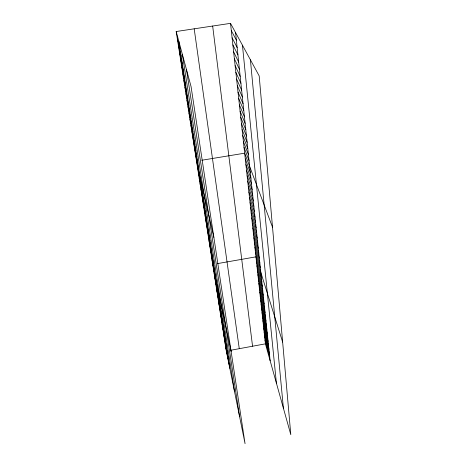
<?xml version="1.0" encoding="UTF-8"?>
<svg xmlns="http://www.w3.org/2000/svg" width="467" height="467" viewBox="0 0 467 467"><rect width="100%" height="100%" fill="white"/><g stroke="black" fill="none" stroke-linecap="round" stroke-linejoin="round"><path stroke-width="0.7" d="M230.651 350.279L265.419 343.84L290.813 434.713L259.185 75.905L230.523 23.35L176.187 31.523L226.332 351.079L245.058 443.65L191.061 86.564L176.187 31.523M217.511 263.598L255.945 256.844L282.646 342.095M197.85 160.882L196.525 161.103L213.863 237.359M201.843 160.228L244.661 153.188L272.524 227.219M231.317 30.618L236.366 40.133M232.093 37.792L237.148 47.564M232.87 44.879L237.919 54.902M233.628 51.878L238.684 62.146M234.381 58.789L239.437 69.291M235.123 65.619L240.178 76.355M235.858 72.367L240.914 83.319M236.588 79.028L241.637 90.201M237.3 85.619L242.355 97.002M238.012 92.122L243.062 103.709M238.713 98.555L243.762 110.34M239.402 104.912L244.451 116.89M240.091 111.193L245.134 123.358M240.762 117.398L245.805 129.75M241.433 123.539L246.471 136.06M242.093 129.604L247.131 142.301M242.747 135.599L247.779 148.465M243.389 141.53L248.421 154.559M244.031 147.391L249.057 160.578M245.286 158.92L250.3 172.411M245.905 164.588L250.913 178.225M246.512 170.192L251.52 183.969M247.119 175.738L252.116 189.655M247.714 181.219L252.711 195.27M248.304 186.648L253.295 200.822M248.888 192.013L253.873 206.315M249.466 197.319L254.445 211.744M250.038 202.573L255.011 217.114M250.604 207.768L255.572 222.426M251.164 212.905L256.126 227.68M251.719 217.996L256.675 232.875M252.268 223.028L257.212 238.012M252.81 228.013L257.749 243.097M253.347 232.94L258.28 248.129M253.879 237.82L258.806 253.102M254.404 242.647L259.325 258.029M254.924 247.428L259.839 262.898M255.437 252.162L260.347 267.719M256.441 261.397L261.333 277.118M256.932 265.898L261.818 281.706M257.422 270.364L262.296 286.242M257.901 274.783L262.769 290.737M258.379 279.155L263.236 295.185M258.846 283.492L263.703 299.586M259.319 287.783L264.164 303.947M259.78 292.033L264.62 308.267M260.236 296.247L265.069 312.54M260.691 300.415L265.513 316.778M261.141 304.548L265.957 320.969M261.59 308.646L266.394 325.12M262.028 312.703L266.826 329.235M262.466 316.719L267.258 333.304M262.903 320.701L267.679 337.337M263.33 324.647L268.105 341.336M263.756 328.552L268.519 345.294M264.176 332.428L268.934 349.217M264.596 336.263L269.342 353.099M265.011 340.069L269.745 356.951M177.326 38.779L179.976 48.72M178.452 45.941L181.138 56.139M179.562 53.016L182.276 63.465M180.659 60.004L183.403 70.692M181.745 66.909L184.518 77.826M182.813 73.722L185.615 84.871M183.87 80.458L186.701 91.83M184.914 87.113L187.769 98.695M185.942 93.686L188.831 105.478M186.963 100.183L189.876 112.173M187.968 106.599L190.904 118.793M188.966 112.938L191.925 125.325M189.946 119.208L192.929 131.776M190.921 125.401L193.928 138.15M191.884 131.525L194.908 144.449M192.83 137.578L195.877 150.672M193.77 143.562L196.835 156.819M194.698 149.475L197.786 162.895M195.615 155.324L198.72 168.902M197.418 166.818L200.559 180.694M198.306 172.475L201.464 186.491M199.187 178.061L202.357 192.223M200.051 183.589L203.238 197.885M200.909 189.059L204.114 203.484M201.762 194.47L204.978 209.023M202.596 199.818L205.83 214.493M203.431 205.112L206.677 219.904M204.248 210.348L207.511 225.257M205.066 215.526L208.335 230.552M205.865 220.652L209.152 235.788M206.665 225.719L209.957 240.966M207.447 230.739L210.757 246.086M208.229 235.701L211.545 251.153M209 240.616L212.327 256.161M209.765 245.479L213.104 261.117M210.518 250.289L213.868 266.021M211.265 255.052L214.622 270.872M212.006 259.769L215.375 275.676M212.736 264.439L231.147 351.639M213.448 268.969L216.834 285.039M214.155 273.458L217.546 289.604M214.849 277.906L218.252 294.128M215.544 282.307L218.947 298.6M216.227 286.668L219.636 303.03M216.904 290.982L220.325 307.414M217.575 295.261L221.002 311.758M218.241 299.493L221.667 316.054M218.895 303.684L222.333 320.309M219.548 307.841L222.993 324.524M220.196 311.956L223.64 328.698M220.833 316.036L224.288 332.837M221.469 320.076L224.925 336.929M222.094 324.075L225.555 340.98M222.718 328.038L226.186 344.996M223.337 331.967L226.804 348.972M223.944 335.861L227.417 352.912M224.551 339.713L228.024 356.817M225.152 343.537L228.632 360.682M225.742 347.325L229.227 364.511M178.803 41.201L229.817 368.305M182.363 54.376L234.428 391.083M186.502 69.682L239.589 416.605M194.19 28.814L239.267 348.68M212.66 26.035L252.559 346.222M230.523 23.35L265.419 343.84M235.572 32.602L270.148 360.763M242.437 45.194L276.4 383.121M250.405 59.805L283.399 408.176"/></g></svg>
